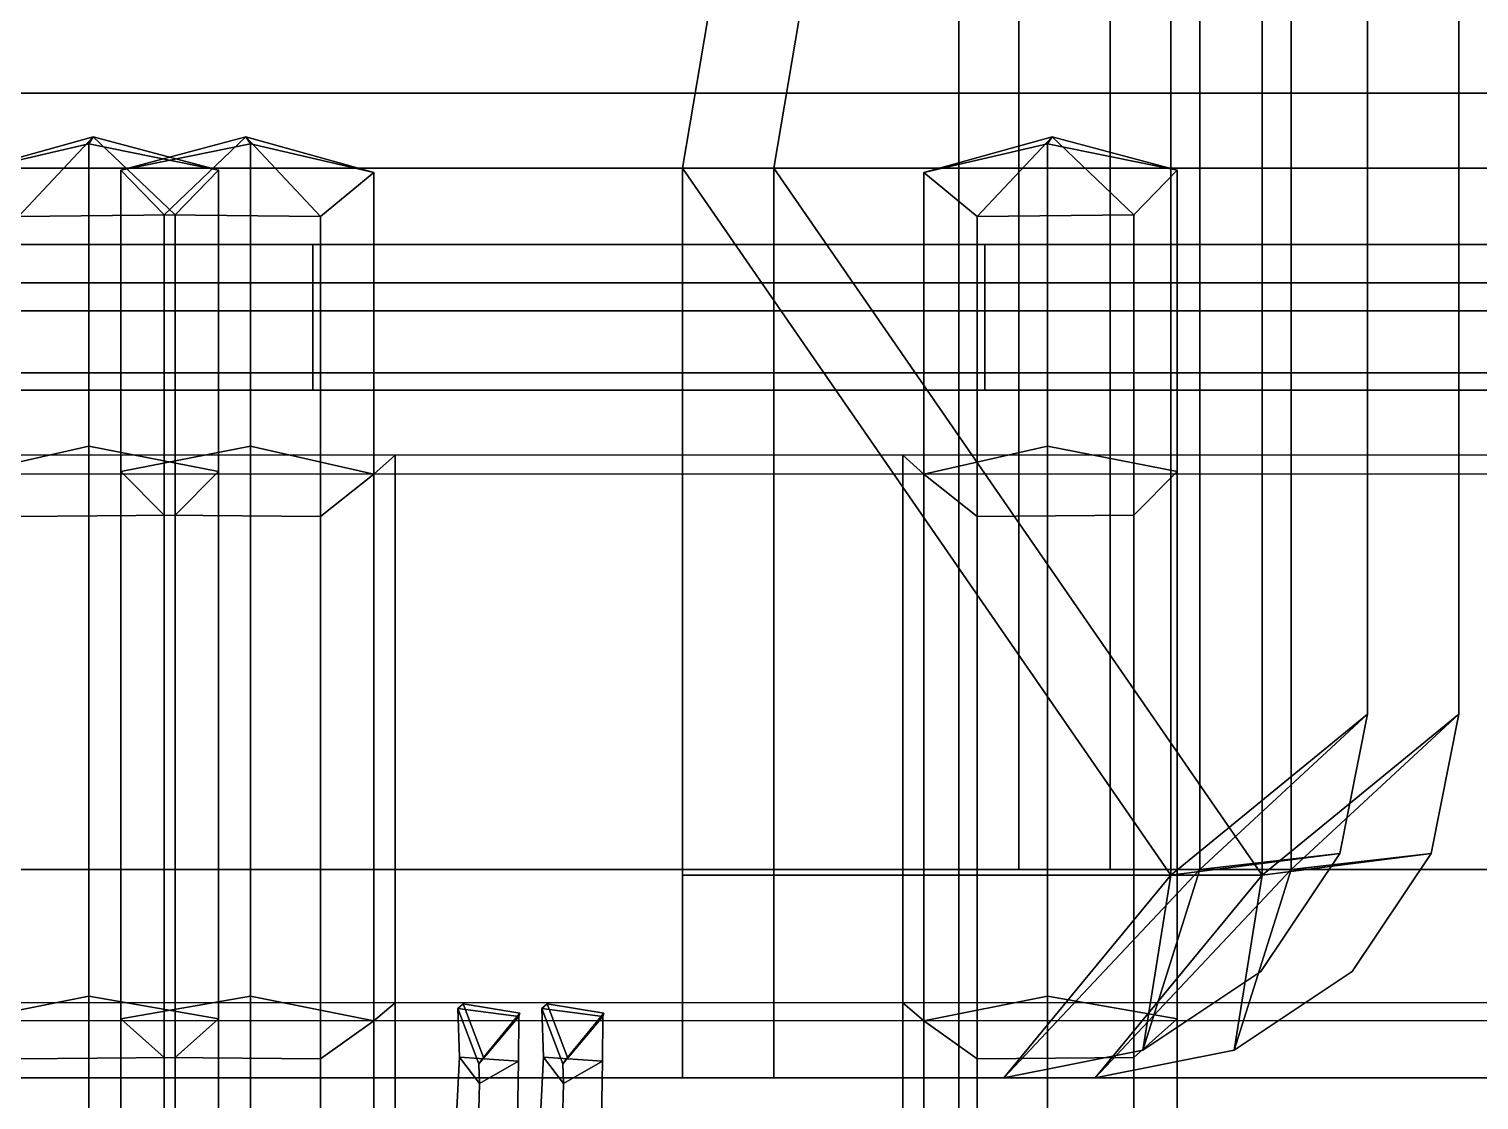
# Model space of a CAD drawing. Extents: x -252 to 252, y 0 to 101.
# Drawn here: x 195.46 to 201.82, y 41.39 to 46.08 of the extents above; entities that cross this region are included whole.
import ezdxf

# ---------------------------------------------------------------- set-up
doc = ezdxf.new("R2010")
doc.units = 0

msp = doc.modelspace()

# ---------------------------------------------------------------- linework, layer by layer
for points in [[(179.276413, 58.108585, 78.057793), (181.416122, 45.471222, 78.057793), (198.326492, 45.471222, 78.057793), (200.466202, 58.108585, 78.057793)], [(179.676422, 58.108585, -203.742203), (181.816132, 45.471222, -203.742203), (198.726501, 45.471222, -203.742203), (200.866211, 58.108585, -203.742203)], [(185.876419, 58.108585, -13.257792), (207.066208, 58.108585, -13.257792), (204.926498, 45.471222, -13.257792), (188.016129, 45.471222, -13.257792)], [(200.466202, 42.374153, 78.057793), (200.466202, 58.108585, 78.057793), (198.326492, 45.471222, 78.057793)], [(200.866211, 42.374153, -203.742203), (200.866211, 58.108585, -203.742203), (198.726501, 45.471222, -203.742203)], [(200.466202, 42.374153, 78.057793), (201.327072, 43.078682, 78.450981), (201.327072, 57.403996, 78.450981), (200.466202, 58.108585, 78.057793)], [(200.593613, 42.398975, 79.805107), (200.593613, 58.112431, 79.805107), (201.327072, 57.403996, 79.671928), (201.327072, 43.078682, 79.671928)], [(200.866211, 42.374153, -203.742203), (201.727081, 43.078682, -203.349014), (201.727081, 57.403996, -203.349014), (200.866211, 58.108585, -203.742203)], [(200.993622, 42.398975, -201.994888), (200.993622, 58.112431, -201.994888), (201.727081, 57.403996, -202.128067), (201.727081, 43.078682, -202.128067)], [(201.327072, 43.078682, 79.506149), (201.327072, 43.078682, 79.671928), (201.327072, 57.403996, 79.671928), (201.327072, 57.403996, 79.506149)], [(201.327072, 57.403996, 78.588058), (201.327072, 43.078682, 78.588051), (201.327072, 43.078682, 79.506149), (201.327072, 57.403996, 79.506149)], [(201.327072, 57.403996, 78.450981), (201.327072, 43.078682, 78.450981), (201.327072, 43.078682, 78.588051), (201.327072, 57.403996, 78.588058)], [(201.727081, 43.078682, -202.293854), (201.727081, 43.078682, -202.128067), (201.727081, 57.403996, -202.128067), (201.727081, 57.403996, -202.293854)], [(201.727081, 57.403996, -203.211945), (201.727081, 43.078682, -203.211945), (201.727081, 43.078682, -202.293854), (201.727081, 57.403996, -202.293854)], [(201.727081, 57.403996, -203.349014), (201.727081, 43.078682, -203.349014), (201.727081, 43.078682, -203.211945), (201.727081, 57.403996, -203.211945)], [(199.800003, 45.799999, 79.805107), (180, 45.799999, 79.805107), (180, 57.200001, 79.805107), (199.800003, 57.200001, 79.805107)], [(200.200012, 45.799999, -201.994888), (180.400009, 45.799999, -201.994888), (180.400009, 57.200001, -201.994888), (200.200012, 57.200001, -201.994888)], [(206.400009, 45.799999, -15.005107), (206.400009, 57.200001, -15.005107), (186.600006, 57.200001, -15.005107), (186.600006, 45.799999, -15.005107)], [(199.800003, 57.200001, 79.805107), (200.593613, 57.200001, 79.805107), (200.593613, 42.398975, 79.805107), (199.800003, 42.398975, 79.805107)], [(200.200012, 57.200001, -201.994888), (200.993622, 57.200001, -201.994888), (200.993622, 42.398975, -201.994888), (200.200012, 42.398975, -201.994888)], [(199.536911, 39.588352, -13.103363), (199.536911, 49.715637, -13.103363), (193.406342, 49.715637, -13.103363), (193.406342, 39.588352, -13.103363)], [(199.536911, 49.715637, -12.793121), (199.536911, 39.588352, -12.793121), (193.406342, 39.588352, -12.793121), (193.406342, 49.715637, -12.793121)], [(199.536911, 39.588352, -13.103363), (199.536911, 39.588352, -12.793121), (199.536911, 49.715637, -12.793121), (199.536911, 49.715637, -13.103363)], [(180, 45.799999, 79.805107), (199.800003, 45.799999, 79.805107), (199.800003, 42.398975, 79.805107), (180, 42.398937, 79.805107)], [(180.400009, 45.799999, -201.994888), (200.200012, 45.799999, -201.994888), (200.200012, 42.398975, -201.994888), (180.400009, 42.398937, -201.994888)], [(186.600006, 45.799999, -15.005107), (186.600006, 42.398937, -15.005107), (206.400009, 42.398975, -15.005107), (206.400009, 45.799999, -15.005107)], [(195.725952, 45.577396, 122.93531), (195.745941, 45.608158, 123.582314), (195.184677, 45.45192, 123.337318)], [(195.184677, 45.45192, 123.337318), (195.745941, 45.608158, 123.582314), (195.418335, 45.25993, 123.953377)], [(195.418335, 45.25993, 123.953377), (195.745941, 45.608158, 123.582314), (196.104126, 45.266735, 123.931664)], [(196.294098, 45.462933, 123.302437), (195.745941, 45.608158, 123.582314), (195.725952, 45.577396, 122.93531)], [(196.104126, 45.266735, 123.931664), (195.745941, 45.608158, 123.582314), (196.294098, 45.462933, 123.302437)], [(196.055923, 45.266735, -58.439102), (196.414108, 45.608158, -58.089752), (195.865952, 45.462933, -57.809875)], [(195.865952, 45.462933, -57.809875), (196.414108, 45.608158, -58.089752), (196.434097, 45.577396, -57.442749)], [(196.741714, 45.25993, -58.460815), (196.414108, 45.608158, -58.089752), (196.055923, 45.266735, -58.439102)], [(196.434097, 45.577396, -57.442749), (196.414108, 45.608158, -58.089752), (196.975372, 45.45192, -57.844757)], [(196.975372, 45.45192, -57.844757), (196.414108, 45.608158, -58.089752), (196.741714, 45.25993, -58.460815)], [(199.92572, 45.577396, -154.302826), (199.945709, 45.608158, -153.655823), (199.384445, 45.45192, -153.900818)], [(199.384445, 45.45192, -153.900818), (199.945709, 45.608158, -153.655823), (199.618103, 45.25993, -153.28476)], [(199.618103, 45.25993, -153.28476), (199.945709, 45.608158, -153.655823), (200.303894, 45.266735, -153.306473)], [(200.493866, 45.462933, -153.935699), (199.945709, 45.608158, -153.655823), (199.92572, 45.577396, -154.302826)], [(200.303894, 45.266735, -153.306473), (199.945709, 45.608158, -153.655823), (200.493866, 45.462933, -153.935699)], [(195.725952, 44.252926, 122.522285), (195.725952, 45.577396, 122.93531), (195.184677, 45.45192, 123.337318), (195.184677, 44.131115, 122.925682)], [(196.294098, 44.1418, 122.89077), (196.294098, 45.462933, 123.302437), (195.725952, 45.577396, 122.93531), (195.725952, 44.252926, 122.522285)], [(195.865952, 44.1418, -57.398209), (195.865952, 45.462933, -57.809875), (196.434097, 45.577396, -57.442749), (196.434097, 44.252926, -57.029724)], [(196.434097, 44.252926, -57.029724), (196.434097, 45.577396, -57.442749), (196.975372, 45.45192, -57.844757), (196.975372, 44.131115, -57.433121)], [(199.92572, 44.252926, -154.715851), (199.92572, 45.577396, -154.302826), (199.384445, 45.45192, -153.900818), (199.384445, 44.131115, -154.312454)], [(200.493866, 44.1418, -154.347366), (200.493866, 45.462933, -153.935699), (199.92572, 45.577396, -154.302826), (199.92572, 44.252926, -154.715851)], [(181.416122, 45.471222, 78.877983), (181.416122, 41.486526, 78.877983), (198.326492, 41.486526, 78.877983), (198.326492, 45.471222, 78.877983)], [(198.326492, 45.471222, 78.588058), (198.326492, 45.471222, 78.057793), (181.416122, 45.471222, 78.057793), (181.416122, 45.471222, 78.588058)], [(198.326492, 45.471222, 78.588058), (181.416122, 45.471222, 78.588058), (181.416122, 45.471222, 78.877983), (198.326492, 45.471222, 78.877983)], [(181.816132, 45.471222, -202.922012), (181.816132, 41.486526, -202.922012), (198.726501, 41.486526, -202.922012), (198.726501, 45.471222, -202.922012)], [(198.726501, 45.471222, -203.211945), (198.726501, 45.471222, -203.742203), (181.816132, 45.471222, -203.742203), (181.816132, 45.471222, -203.211945)], [(198.726501, 45.471222, -203.211945), (181.816132, 45.471222, -203.211945), (181.816132, 45.471222, -202.922012), (198.726501, 45.471222, -202.922012)], [(188.016129, 45.471222, -14.077983), (204.926498, 45.471222, -14.077983), (204.926498, 41.486526, -14.077983), (188.016129, 41.486526, -14.077983)], [(204.926498, 45.471222, -13.788058), (188.016129, 45.471222, -13.788058), (188.016129, 45.471222, -13.257792), (204.926498, 45.471222, -13.257792)], [(204.926498, 45.471222, -13.788058), (204.926498, 45.471222, -14.077983), (188.016129, 45.471222, -14.077983), (188.016129, 45.471222, -13.788058)], [(196.055923, 43.951321, -58.028961), (196.055923, 45.266735, -58.439102), (195.865952, 45.462933, -57.809875), (195.865952, 44.1418, -57.398209)], [(196.104126, 43.951321, 123.521523), (196.104126, 45.266735, 123.931664), (196.294098, 45.462933, 123.302437), (196.294098, 44.1418, 122.89077)], [(196.975372, 44.131115, -57.433121), (196.975372, 45.45192, -57.844757), (196.741714, 45.25993, -58.460815), (196.741714, 43.944725, -58.051163)], [(198.326492, 42.374149, 78.057793), (200.466202, 42.374153, 78.057793), (198.326492, 45.471222, 78.057793)], [(198.326492, 41.486526, 78.588058), (198.326492, 45.471222, 78.588058), (198.326492, 45.471222, 78.877983), (198.326492, 41.486526, 78.877983)], [(198.326492, 42.374149, 78.057793), (198.326492, 45.471222, 78.057793), (198.326492, 45.471222, 78.588058), (198.326492, 41.486526, 78.588058)], [(198.726501, 42.374149, -203.742203), (200.866211, 42.374153, -203.742203), (198.726501, 45.471222, -203.742203)], [(198.726501, 41.486526, -203.211945), (198.726501, 45.471222, -203.211945), (198.726501, 45.471222, -202.922012), (198.726501, 41.486526, -202.922012)], [(198.726501, 42.374149, -203.742203), (198.726501, 45.471222, -203.742203), (198.726501, 45.471222, -203.211945), (198.726501, 41.486526, -203.211945)], [(199.384445, 44.131115, -154.312454), (199.384445, 45.45192, -153.900818), (199.618103, 45.25993, -153.28476), (199.618103, 43.944725, -153.694412)], [(200.303894, 43.951321, -153.716614), (200.303894, 45.266735, -153.306473), (200.493866, 45.462933, -153.935699), (200.493866, 44.1418, -154.347366)], [(195.418335, 43.944725, 123.543724), (195.418335, 45.25993, 123.953377), (196.104126, 45.266735, 123.931664), (196.104126, 43.951321, 123.521523)], [(196.741714, 43.944725, -58.051163), (196.741714, 45.25993, -58.460815), (196.055923, 45.266735, -58.439102), (196.055923, 43.951321, -58.028961)], [(199.618103, 43.944725, -153.694412), (199.618103, 45.25993, -153.28476), (200.303894, 45.266735, -153.306473), (200.303894, 43.951321, -153.716614)], [(199.65155, 44.969196, -154.254807), (199.65155, 45.137424, -153.893982), (181.352432, 45.137424, -153.894104), (181.352432, 44.969196, -154.254929)], [(199.65155, 45.137424, -153.893982), (199.65155, 44.846302, -153.622528), (181.352432, 44.846302, -153.62265), (181.352432, 45.137424, -153.894104)], [(196.708267, 44.969196, -57.490768), (196.708267, 45.137424, -57.851593), (215.007385, 45.137424, -57.851471), (215.007385, 44.969196, -57.490646)], [(196.708267, 45.137424, -57.851593), (196.708267, 44.846302, -58.123047), (215.007385, 44.846302, -58.122925), (215.007385, 45.137424, -57.851471)], [(199.65155, 44.5741, -154.206482), (199.65155, 44.969196, -154.254807), (181.352432, 44.969196, -154.254929), (181.352432, 44.5741, -154.206116)], [(196.708267, 44.5741, -57.539093), (196.708267, 44.969196, -57.490768), (215.007385, 44.969196, -57.490646), (215.007385, 44.5741, -57.539459)], [(199.65155, 44.846302, -153.622528), (199.65155, 44.498142, -153.815338), (181.352432, 44.498142, -153.81546), (181.352432, 44.846302, -153.62265)], [(196.708267, 44.846302, -58.123047), (196.708267, 44.498142, -57.930237), (215.007385, 44.498142, -57.930115), (215.007385, 44.846302, -58.122925)], [(199.65155, 44.498142, -153.815338), (199.65155, 44.5741, -154.206482), (181.352432, 44.5741, -154.206116), (181.352432, 44.498142, -153.81546)], [(196.708267, 44.498142, -57.930237), (196.708267, 44.5741, -57.539093), (215.007385, 44.5741, -57.539459), (215.007385, 44.498142, -57.930115)], [(181.771408, 44.216034, -154.594315), (199.291916, 44.214142, -154.587601), (199.384445, 44.131115, -154.312454), (181.678436, 44.133251, -154.319153)], [(199.291916, 44.214142, -154.587601), (181.771408, 44.216034, -154.594315), (181.771423, 41.816006, -155.316925), (199.291702, 41.814667, -155.311249)], [(195.725952, 41.844803, 121.795723), (195.725952, 44.252926, 122.522285), (195.184677, 44.131115, 122.925682), (195.184677, 41.735958, 122.203041)], [(196.294098, 41.745506, 122.167656), (196.294098, 44.1418, 122.89077), (195.725952, 44.252926, 122.522285), (195.725952, 41.844803, 121.795723)], [(195.865952, 41.745506, -56.675095), (195.865952, 44.1418, -57.398209), (196.434097, 44.252926, -57.029724), (196.434097, 41.844803, -56.303162)], [(196.434097, 41.844803, -56.303162), (196.434097, 44.252926, -57.029724), (196.975372, 44.131115, -57.433121), (196.975372, 41.735958, -56.71048)], [(214.588409, 44.216034, -57.15126), (197.067902, 44.214142, -57.157974), (196.975372, 44.131115, -57.433121), (214.681381, 44.133251, -57.426422)], [(197.067902, 44.214142, -57.157974), (197.068115, 41.814667, -56.434326), (196.975372, 41.735958, -56.71048), (196.975372, 44.131115, -57.433121)], [(197.067902, 44.214142, -57.157974), (214.588409, 44.216034, -57.15126), (214.588394, 41.816006, -56.42865), (197.068115, 41.814667, -56.434326)], [(199.291916, 44.214142, -154.587601), (199.291702, 41.814667, -155.311249), (199.384445, 41.735958, -155.035095), (199.384445, 44.131115, -154.312454)], [(199.92572, 41.844803, -155.442413), (199.92572, 44.252926, -154.715851), (199.384445, 44.131115, -154.312454), (199.384445, 41.735958, -155.035095)], [(200.493866, 41.745506, -155.07048), (200.493866, 44.1418, -154.347366), (199.92572, 44.252926, -154.715851), (199.92572, 41.844803, -155.442413)], [(181.678436, 41.737545, -155.040833), (181.678436, 44.133251, -154.319153), (199.384445, 44.131115, -154.312454), (199.384445, 41.735958, -155.035095)], [(196.055923, 41.575306, -57.311676), (196.055923, 43.951321, -58.028961), (195.865952, 44.1418, -57.398209), (195.865952, 41.745506, -56.675095)], [(196.104126, 41.575306, 122.804237), (196.104126, 43.951321, 123.521523), (196.294098, 44.1418, 122.89077), (196.294098, 41.745506, 122.167656)], [(196.975372, 41.735958, -56.71048), (196.975372, 44.131115, -57.433121), (196.741714, 43.944725, -58.051163), (196.741714, 41.569405, -57.333908)], [(214.681381, 41.737545, -56.704742), (214.681381, 44.133251, -57.426422), (196.975372, 44.131115, -57.433121), (196.975372, 41.735958, -56.71048)], [(199.384445, 41.735958, -155.035095), (199.384445, 44.131115, -154.312454), (199.618103, 43.944725, -153.694412), (199.618103, 41.569405, -154.411667)], [(200.303894, 41.575306, -154.433899), (200.303894, 43.951321, -153.716614), (200.493866, 44.1418, -154.347366), (200.493866, 41.745506, -155.07048)], [(195.418335, 41.569405, 122.826469), (195.418335, 43.944725, 123.543724), (196.104126, 43.951321, 123.521523), (196.104126, 41.575306, 122.804237)], [(196.741714, 41.569405, -57.333908), (196.741714, 43.944725, -58.051163), (196.055923, 43.951321, -58.028961), (196.055923, 41.575306, -57.311676)], [(199.618103, 41.569405, -154.411667), (199.618103, 43.944725, -153.694412), (200.303894, 43.951321, -153.716614), (200.303894, 41.575306, -154.433899)], [(200.466202, 42.374153, 78.057793), (201.205872, 42.46941, 78.450981), (201.327072, 43.078682, 78.450981)], [(200.593613, 42.398975, 79.805107), (201.327072, 43.078682, 79.671928), (201.205872, 42.46941, 79.671928)], [(200.866211, 42.374153, -203.742203), (201.605881, 42.46941, -203.349014), (201.727081, 43.078682, -203.349014)], [(200.993622, 42.398975, -201.994888), (201.727081, 43.078682, -202.128067), (201.605881, 42.46941, -202.128067)], [(201.327072, 43.078682, 78.450981), (201.205872, 42.46941, 78.450981), (201.205872, 42.46941, 78.588051), (201.327072, 43.078682, 78.588051)], [(201.327072, 43.078682, 79.506149), (201.205872, 42.46941, 79.506149), (201.205872, 42.46941, 79.671928), (201.327072, 43.078682, 79.671928)], [(201.327072, 43.078682, 78.588051), (201.205872, 42.46941, 78.588051), (201.205872, 42.46941, 79.506149), (201.327072, 43.078682, 79.506149)], [(201.727081, 43.078682, -203.349014), (201.605881, 42.46941, -203.349014), (201.605881, 42.46941, -203.211945), (201.727081, 43.078682, -203.211945)], [(201.727081, 43.078682, -202.293854), (201.605881, 42.46941, -202.293854), (201.605881, 42.46941, -202.128067), (201.727081, 43.078682, -202.128067)], [(201.727081, 43.078682, -203.211945), (201.605881, 42.46941, -203.211945), (201.605881, 42.46941, -202.293854), (201.727081, 43.078682, -202.293854)], [(200.860733, 41.952839, 79.671928), (200.344208, 41.607716, 79.671928), (200.593613, 42.398975, 79.805107), (201.205872, 42.46941, 79.671928)], [(200.466202, 42.374153, 78.057793), (200.344208, 41.607716, 78.450981), (200.860733, 41.952839, 78.450981), (201.205872, 42.46941, 78.450981)], [(201.260742, 41.952839, -202.128067), (200.744217, 41.607716, -202.128067), (200.993622, 42.398975, -201.994888), (201.605881, 42.46941, -202.128067)], [(200.866211, 42.374153, -203.742203), (200.744217, 41.607716, -203.349014), (201.260742, 41.952839, -203.349014), (201.605881, 42.46941, -203.349014)], [(201.205872, 42.46941, 78.450981), (200.860733, 41.952839, 78.450981), (200.860733, 41.952839, 78.588051), (201.205872, 42.46941, 78.588051)], [(201.205872, 42.46941, 79.506149), (200.860733, 41.952839, 79.506149), (200.860733, 41.952839, 79.671928), (201.205872, 42.46941, 79.671928)], [(201.205872, 42.46941, 78.588051), (200.860733, 41.952839, 78.588051), (200.860733, 41.952839, 79.506149), (201.205872, 42.46941, 79.506149)], [(201.605881, 42.46941, -203.349014), (201.260742, 41.952839, -203.349014), (201.260742, 41.952839, -203.211945), (201.605881, 42.46941, -203.211945)], [(201.605881, 42.46941, -202.293854), (201.260742, 41.952839, -202.293854), (201.260742, 41.952839, -202.128067), (201.605881, 42.46941, -202.128067)], [(201.605881, 42.46941, -203.211945), (201.260742, 41.952839, -203.211945), (201.260742, 41.952839, -202.293854), (201.605881, 42.46941, -202.293854)], [(180.007706, 41.486526, 79.671928), (179.149017, 42.398937, 79.805107), (200.593613, 42.398975, 79.805107), (199.734909, 41.486526, 79.671928)], [(180.407715, 41.486526, -202.128067), (179.549026, 42.398937, -201.994888), (200.993622, 42.398975, -201.994888), (200.134918, 41.486526, -202.128067)], [(186.607712, 41.486526, -14.871928), (206.334915, 41.486526, -14.871928), (207.193619, 42.398975, -15.005107), (185.749023, 42.398937, -15.005107)], [(199.734909, 41.486526, 78.450981), (200.466202, 42.374153, 78.057793), (198.326492, 42.374149, 78.057793), (198.326492, 41.486526, 78.450981)], [(198.326492, 41.486526, 78.588058), (198.326492, 41.486526, 78.450981), (198.326492, 42.374149, 78.057793)], [(200.134918, 41.486526, -203.349014), (200.866211, 42.374153, -203.742203), (198.726501, 42.374149, -203.742203), (198.726501, 41.486526, -203.349014)], [(198.726501, 41.486526, -203.211945), (198.726501, 41.486526, -203.349014), (198.726501, 42.374149, -203.742203)], [(199.734909, 41.486526, 79.671928), (200.593613, 42.398975, 79.805107), (200.344208, 41.607716, 79.671928)], [(199.734909, 41.486526, 78.450981), (200.344208, 41.607716, 78.450981), (200.466202, 42.374153, 78.057793)], [(200.134918, 41.486526, -202.128067), (200.993622, 42.398975, -201.994888), (200.744217, 41.607716, -202.128067)], [(200.134918, 41.486526, -203.349014), (200.744217, 41.607716, -203.349014), (200.866211, 42.374153, -203.742203)], [(200.860733, 41.952839, 78.450981), (200.344208, 41.607716, 78.450981), (200.344208, 41.607716, 78.588051), (200.860733, 41.952839, 78.588051)], [(200.860733, 41.952839, 79.506149), (200.344208, 41.607716, 79.506149), (200.344208, 41.607716, 79.671928), (200.860733, 41.952839, 79.671928)], [(200.860733, 41.952839, 78.588051), (200.344208, 41.607716, 78.588051), (200.344208, 41.607716, 79.506149), (200.860733, 41.952839, 79.506149)], [(201.260742, 41.952839, -203.349014), (200.744217, 41.607716, -203.349014), (200.744217, 41.607716, -203.211945), (201.260742, 41.952839, -203.211945)], [(201.260742, 41.952839, -202.293854), (200.744217, 41.607716, -202.293854), (200.744217, 41.607716, -202.128067), (201.260742, 41.952839, -202.128067)], [(201.260742, 41.952839, -203.211945), (200.744217, 41.607716, -203.211945), (200.744217, 41.607716, -202.293854), (201.260742, 41.952839, -202.293854)], [(181.771423, 41.816006, -155.316925), (181.771423, 38.61351, -156.174377), (199.291702, 38.612377, -156.168182), (199.291702, 41.814667, -155.311249)], [(195.725952, 38.6315, 120.938271), (195.725952, 41.844803, 121.795723), (195.184677, 41.735958, 122.203041), (195.184677, 38.54586, 121.350044)], [(196.294098, 38.553268, 121.314613), (196.294098, 41.745506, 122.167656), (195.725952, 41.844803, 121.795723), (195.725952, 38.6315, 120.938271)], [(195.865952, 38.553268, -55.822052), (195.865952, 41.745506, -56.675095), (196.434097, 41.844803, -56.303162), (196.434097, 38.6315, -55.445709)], [(196.434097, 38.6315, -55.445709), (196.434097, 41.844803, -56.303162), (196.975372, 41.735958, -56.71048), (196.975372, 38.54586, -55.857483)], [(197.068115, 41.814667, -56.434326), (197.068115, 38.612377, -55.577393), (196.975372, 38.54586, -55.857483), (196.975372, 41.735958, -56.71048)], [(214.588394, 41.816006, -56.42865), (214.588394, 38.61351, -55.571198), (197.068115, 38.612377, -55.577393), (197.068115, 41.814667, -56.434326)], [(197.366058, 41.81049, 78.939751), (197.455307, 41.575516, 78.950493), (197.434784, 41.547646, 78.581963), (197.343414, 41.789444, 78.476738)], [(197.614212, 41.76976, 78.934502), (197.366058, 41.81049, 78.939751), (197.343414, 41.789444, 78.476738), (197.609772, 41.755539, 78.492668)], [(197.614212, 41.76976, 78.934502), (197.455307, 41.575516, 78.950493), (197.366058, 41.81049, 78.939751)], [(197.733978, 41.81049, -202.865128), (197.823227, 41.575516, -202.854385), (197.802704, 41.547646, -203.222916), (197.711334, 41.789444, -203.32814)], [(197.982147, 41.76976, -202.870377), (197.733978, 41.81049, -202.865128), (197.711334, 41.789444, -203.32814), (197.977692, 41.755539, -203.31221)], [(197.982147, 41.76976, -202.870377), (197.823227, 41.575516, -202.854385), (197.733978, 41.81049, -202.865128)], [(199.291702, 41.814667, -155.311249), (199.291702, 38.612377, -156.168182), (199.384445, 38.54586, -155.888092), (199.384445, 41.735958, -155.035095)], [(199.92572, 38.6315, -156.299866), (199.92572, 41.844803, -155.442413), (199.384445, 41.735958, -155.035095), (199.384445, 38.54586, -155.888092)], [(200.493866, 38.553268, -155.923523), (200.493866, 41.745506, -155.07048), (199.92572, 41.844803, -155.442413), (199.92572, 38.6315, -156.299866)], [(199.384445, 38.54586, -155.888092), (181.678436, 38.547199, -155.893875), (181.678436, 41.737545, -155.040833), (199.384445, 41.735958, -155.035095)], [(196.055923, 38.419178, -56.467453), (196.055923, 41.575306, -57.311676), (195.865952, 41.745506, -56.675095), (195.865952, 38.553268, -55.822052)], [(196.104126, 38.419178, 121.960014), (196.104126, 41.575306, 122.804237), (196.294098, 41.745506, 122.167656), (196.294098, 38.553268, 121.314613)], [(196.975372, 38.54586, -55.857483), (196.975372, 41.735958, -56.71048), (196.741714, 41.569405, -57.333908), (196.741714, 38.414532, -56.490158)], [(196.975372, 38.54586, -55.857483), (214.681381, 38.547199, -55.8517), (214.681381, 41.737545, -56.704742), (196.975372, 41.735958, -56.71048)], [(197.343414, 41.789444, 78.476738), (197.434784, 41.547646, 78.581963), (197.438156, 41.461143, 78.405876), (197.350449, 41.576355, 78.168938)], [(197.609772, 41.755539, 78.492668), (197.343414, 41.789444, 78.476738), (197.350449, 41.576355, 78.168938), (197.608658, 41.559429, 78.201469)], [(197.455307, 41.575516, 78.950493), (197.614212, 41.76976, 78.934502), (197.609772, 41.755539, 78.492668), (197.434784, 41.547646, 78.581963)], [(197.434784, 41.547646, 78.581963), (197.609772, 41.755539, 78.492668), (197.608658, 41.559429, 78.201469), (197.438156, 41.461143, 78.405876)], [(197.711334, 41.789444, -203.32814), (197.802704, 41.547646, -203.222916), (197.806076, 41.461143, -203.399002), (197.718369, 41.576355, -203.635941)], [(197.977692, 41.755539, -203.31221), (197.711334, 41.789444, -203.32814), (197.718369, 41.576355, -203.635941), (197.976593, 41.559429, -203.603409)], [(197.823227, 41.575516, -202.854385), (197.982147, 41.76976, -202.870377), (197.977692, 41.755539, -203.31221), (197.802704, 41.547646, -203.222916)], [(197.802704, 41.547646, -203.222916), (197.977692, 41.755539, -203.31221), (197.976593, 41.559429, -203.603409), (197.806076, 41.461143, -203.399002)], [(199.384445, 38.54586, -155.888092), (199.384445, 41.735958, -155.035095), (199.618103, 41.569405, -154.411667), (199.618103, 38.414532, -155.255417)], [(200.303894, 38.419178, -155.278122), (200.303894, 41.575306, -154.433899), (200.493866, 41.745506, -155.07048), (200.493866, 38.553268, -155.923523)], [(199.734909, 41.486526, 78.450981), (199.734909, 41.486526, 78.588058), (200.344208, 41.607716, 78.588051), (200.344208, 41.607716, 78.450981)], [(200.344208, 41.607716, 79.506149), (199.734909, 41.486526, 79.506149), (199.734909, 41.486526, 79.671928), (200.344208, 41.607716, 79.671928)], [(199.734909, 41.486526, 78.588058), (199.734909, 41.486526, 79.506149), (200.344208, 41.607716, 79.506149), (200.344208, 41.607716, 78.588051)], [(200.134918, 41.486526, -203.349014), (200.134918, 41.486526, -203.211945), (200.744217, 41.607716, -203.211945), (200.744217, 41.607716, -203.349014)], [(200.744217, 41.607716, -202.293854), (200.134918, 41.486526, -202.293854), (200.134918, 41.486526, -202.128067), (200.744217, 41.607716, -202.128067)], [(200.134918, 41.486526, -203.211945), (200.134918, 41.486526, -202.293854), (200.744217, 41.607716, -202.293854), (200.744217, 41.607716, -203.211945)], [(195.418335, 38.414532, 121.982719), (195.418335, 41.569405, 122.826469), (196.104126, 41.575306, 122.804237), (196.104126, 38.419178, 121.960014)], [(196.741714, 38.414532, -56.490158), (196.741714, 41.569405, -57.333908), (196.055923, 41.575306, -57.311676), (196.055923, 38.419178, -56.467453)], [(197.350449, 41.576355, 78.168938), (197.438156, 41.461143, 78.405876), (197.428513, 41.117249, 78.366814), (197.327484, 41.125591, 78.105827)], [(197.608658, 41.559429, 78.201469), (197.350449, 41.576355, 78.168938), (197.327484, 41.125591, 78.105827), (197.601059, 41.123478, 78.142693)], [(197.438156, 41.461143, 78.405876), (197.608658, 41.559429, 78.201469), (197.601059, 41.123478, 78.142693), (197.428513, 41.117249, 78.366814)], [(197.718369, 41.576355, -203.635941), (197.806076, 41.461143, -203.399002), (197.796432, 41.117249, -203.438065), (197.695404, 41.125591, -203.699051)], [(197.976593, 41.559429, -203.603409), (197.718369, 41.576355, -203.635941), (197.695404, 41.125591, -203.699051), (197.968979, 41.123478, -203.662186)], [(197.806076, 41.461143, -203.399002), (197.976593, 41.559429, -203.603409), (197.968979, 41.123478, -203.662186), (197.796432, 41.117249, -203.438065)], [(199.618103, 38.414532, -155.255417), (199.618103, 41.569405, -154.411667), (200.303894, 41.575306, -154.433899), (200.303894, 38.419178, -155.278122)], [(180.007706, 41.486526, 79.671928), (199.734909, 41.486526, 79.671928), (199.440826, 41.486526, 79.506149), (180.301788, 41.486526, 79.506149)], [(180.301788, 41.486526, 79.506149), (199.440826, 41.486526, 79.506149), (198.326492, 41.486526, 78.877983), (181.416122, 41.486526, 78.877983)], [(180.407715, 41.486526, -202.128067), (200.134918, 41.486526, -202.128067), (199.840836, 41.486526, -202.293854), (180.701797, 41.486526, -202.293854)], [(180.701797, 41.486526, -202.293854), (199.840836, 41.486526, -202.293854), (198.726501, 41.486526, -202.922012), (181.816132, 41.486526, -202.922012)], [(186.607712, 41.486526, -14.871928), (186.901794, 41.486526, -14.706149), (206.040833, 41.486526, -14.706149), (206.334915, 41.486526, -14.871928)], [(186.901794, 41.486526, -14.706149), (188.016129, 41.486526, -14.077983), (204.926498, 41.486526, -14.077983), (206.040833, 41.486526, -14.706149)], [(198.326492, 41.486526, 78.588058), (199.734909, 41.486526, 78.588058), (199.734909, 41.486526, 78.450981), (198.326492, 41.486526, 78.450981)], [(199.734909, 41.486526, 78.588058), (198.326492, 41.486526, 78.588058), (198.326492, 41.486526, 78.877983), (199.440826, 41.486526, 79.506149)], [(198.726501, 41.486526, -203.211945), (200.134918, 41.486526, -203.211945), (200.134918, 41.486526, -203.349014), (198.726501, 41.486526, -203.349014)], [(200.134918, 41.486526, -203.211945), (198.726501, 41.486526, -203.211945), (198.726501, 41.486526, -202.922012), (199.840836, 41.486526, -202.293854)], [(199.734909, 41.486526, 79.671928), (199.734909, 41.486526, 79.506149), (199.440826, 41.486526, 79.506149)], [(199.440826, 41.486526, 79.506149), (199.734909, 41.486526, 79.506149), (199.734909, 41.486526, 78.588058)], [(200.134918, 41.486526, -202.128067), (200.134918, 41.486526, -202.293854), (199.840836, 41.486526, -202.293854)], [(199.840836, 41.486526, -202.293854), (200.134918, 41.486526, -202.293854), (200.134918, 41.486526, -203.211945)]]:
    msp.add_3dface(points)

doc.saveas('drawing.dxf')
